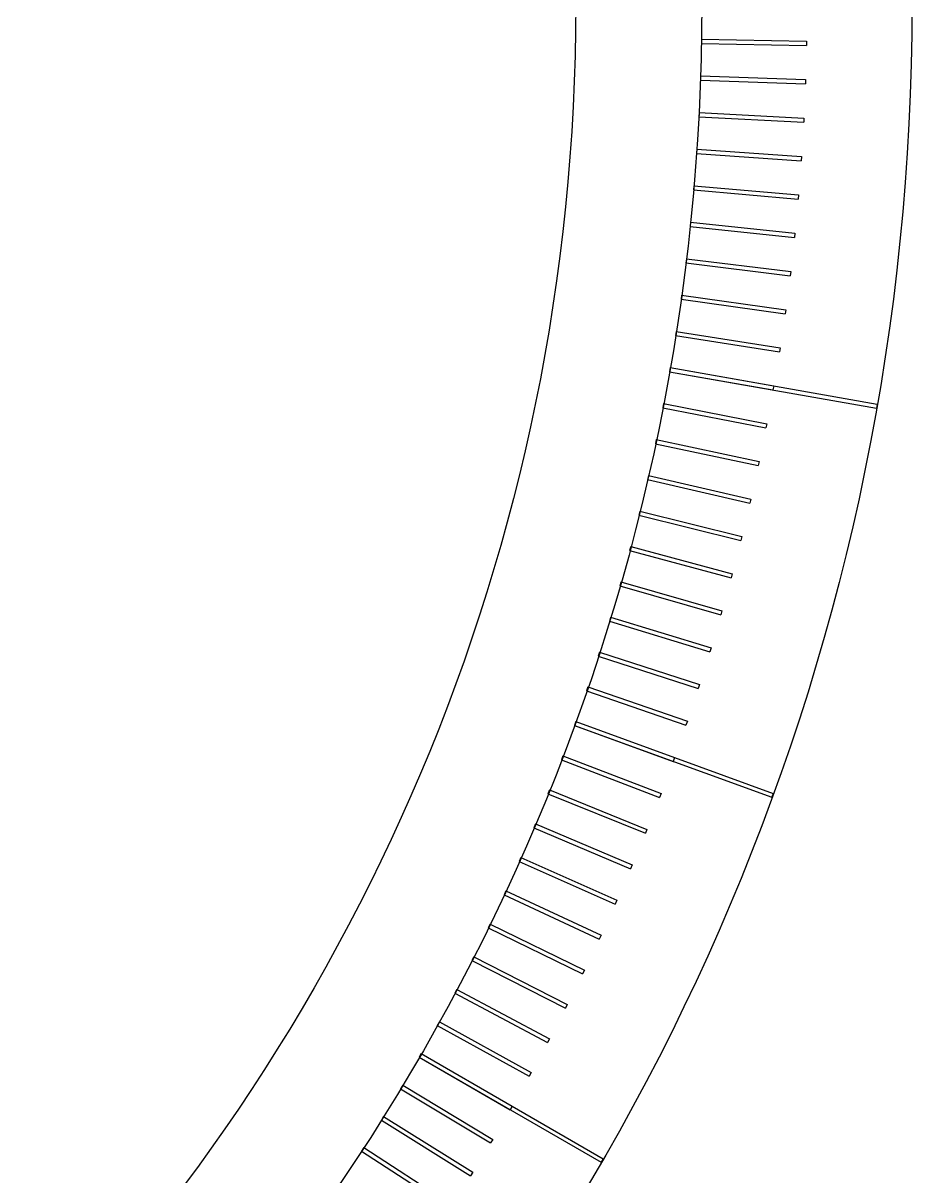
# Model space of a CAD drawing. Header units: millimetres. Extents: x -110 to 110, y -110 to 110.
# Drawn here: x 67.7 to 110, y -55.8 to -0.9 of the extents above; entities that cross this region are included whole.
import ezdxf

# ---------------------------------------------------------------- set-up
doc = ezdxf.new("R2010")
doc.units = ezdxf.units.MM
for name, color, linetype in [('Array', 7, 'CONTINUOUS'), ('Array001', 7, 'CONTINUOUS'), ('Cylinder001', 7, 'CONTINUOUS'), ('Tube003', 7, 'CONTINUOUS')]:
    doc.layers.add(name, color=color, linetype=linetype)

msp = doc.modelspace()

# ---------------------------------------------------------------- linework, layer by layer
at = {"layer": 'Array'}
for p, q in [((98.4981, -17.2663, 1.5), (98.4634, -17.4633, 1.5)), ((98.4981, -17.2663, 1.7), (98.4634, -17.4633, 1.7)), ((98.4981, -17.2663, 1.5), (98.4634, -17.4633, 1.5)), ((98.4981, -17.2663, 1.7), (98.4634, -17.4633, 1.7)), ((98.4634, -17.4633, 1.5), (98.4634, -17.4633, 1.7)), ((98.4634, -17.4633, 1.7), (108.311, -19.1998, 1.7)), ((98.4634, -17.4633, 1.5), (108.311, -19.1998, 1.5)), ((98.4634, -17.4633, 1.5), (98.4634, -17.4633, 1.7)), ((98.4634, -17.4633, 1.5), (108.311, -19.1998, 1.5)), ((98.4634, -17.4633, 1.7), (108.311, -19.1998, 1.7)), ((98.4981, -17.2663, 1.5), (98.4981, -17.2663, 1.7)), ((98.4981, -17.2663, 1.7), (108.346, -19.0028, 1.7)), ((98.4981, -17.2663, 1.5), (108.346, -19.0028, 1.5)), ((98.4981, -17.2663, 1.5), (98.4981, -17.2663, 1.7)), ((98.4981, -17.2663, 1.5), (108.346, -19.0028, 1.5)), ((98.4981, -17.2663, 1.7), (108.346, -19.0028, 1.7)), ((108.346, -19.0028, 1.5), (108.311, -19.1998, 1.5)), ((108.346, -19.0028, 1.7), (108.311, -19.1998, 1.7)), ((108.346, -19.0028, 1.5), (108.311, -19.1998, 1.5)), ((108.346, -19.0028, 1.7), (108.311, -19.1998, 1.7)), ((108.311, -19.1998, 1.5), (108.311, -19.1998, 1.7)), ((108.311, -19.1998, 1.5), (108.311, -19.1998, 1.7)), ((108.346, -19.0028, 1.5), (108.346, -19.0028, 1.7)), ((108.346, -19.0028, 1.5), (108.346, -19.0028, 1.7)), ((94.0035, -34.108, 1.5), (93.9351, -34.296, 1.5)), ((94.0035, -34.108, 1.7), (93.9351, -34.296, 1.7)), ((94.0035, -34.108, 1.5), (93.9351, -34.296, 1.5)), ((94.0035, -34.108, 1.7), (93.9351, -34.296, 1.7)), ((93.9351, -34.296, 1.5), (93.9351, -34.296, 1.7)), ((93.9351, -34.296, 1.7), (103.332, -37.7162, 1.7)), ((93.9351, -34.296, 1.5), (103.332, -37.7162, 1.5)), ((93.9351, -34.296, 1.5), (93.9351, -34.296, 1.7)), ((93.9351, -34.296, 1.5), (103.332, -37.7162, 1.5)), ((93.9351, -34.296, 1.7), (103.332, -37.7162, 1.7)), ((94.0035, -34.108, 1.5), (94.0035, -34.108, 1.7)), ((94.0035, -34.108, 1.7), (103.4, -37.5282, 1.7)), ((94.0035, -34.108, 1.5), (103.4, -37.5282, 1.5)), ((94.0035, -34.108, 1.5), (94.0035, -34.108, 1.7)), ((94.0035, -34.108, 1.5), (103.4, -37.5282, 1.5)), ((94.0035, -34.108, 1.7), (103.4, -37.5282, 1.7)), ((103.4, -37.5282, 1.5), (103.332, -37.7162, 1.5)), ((103.4, -37.5282, 1.7), (103.332, -37.7162, 1.7)), ((103.4, -37.5282, 1.5), (103.332, -37.7162, 1.5)), ((103.4, -37.5282, 1.7), (103.332, -37.7162, 1.7)), ((103.332, -37.7162, 1.5), (103.332, -37.7162, 1.7)), ((103.332, -37.7162, 1.5), (103.332, -37.7162, 1.7)), ((103.4, -37.5282, 1.5), (103.4, -37.5282, 1.7)), ((103.4, -37.5282, 1.5), (103.4, -37.5282, 1.7)), ((86.6525, -49.9134, 1.5), (86.5525, -50.0866, 1.5)), ((86.6525, -49.9134, 1.7), (86.5525, -50.0866, 1.7)), ((86.6525, -49.9134, 1.5), (86.5525, -50.0866, 1.5)), ((86.6525, -49.9134, 1.7), (86.5525, -50.0866, 1.7)), ((86.6525, -49.9134, 1.5), (86.6525, -49.9134, 1.7)), ((86.6525, -49.9134, 1.7), (95.3128, -54.9134, 1.7)), ((86.6525, -49.9134, 1.5), (95.3128, -54.9134, 1.5)), ((86.6525, -49.9134, 1.5), (86.6525, -49.9134, 1.7)), ((86.6525, -49.9134, 1.5), (95.3128, -54.9134, 1.5)), ((86.6525, -49.9134, 1.7), (95.3128, -54.9134, 1.7)), ((86.5525, -50.0866, 1.5), (86.5525, -50.0866, 1.7)), ((86.5525, -50.0866, 1.7), (95.2128, -55.0866, 1.7)), ((86.5525, -50.0866, 1.5), (95.2128, -55.0866, 1.5)), ((86.5525, -50.0866, 1.5), (86.5525, -50.0866, 1.7)), ((86.5525, -50.0866, 1.5), (95.2128, -55.0866, 1.5)), ((86.5525, -50.0866, 1.7), (95.2128, -55.0866, 1.7)), ((95.3128, -54.9134, 1.5), (95.2128, -55.0866, 1.5)), ((95.3128, -54.9134, 1.7), (95.2128, -55.0866, 1.7)), ((95.3128, -54.9134, 1.5), (95.2128, -55.0866, 1.5)), ((95.3128, -54.9134, 1.7), (95.2128, -55.0866, 1.7)), ((95.2128, -55.0866, 1.5), (95.2128, -55.0866, 1.7)), ((95.2128, -55.0866, 1.5), (95.2128, -55.0866, 1.7)), ((95.3128, -54.9134, 1.5), (95.3128, -54.9134, 1.7)), ((95.3128, -54.9134, 1.5), (95.3128, -54.9134, 1.7))]:
    msp.add_line(p, q, dxfattribs=at)
at = {"layer": 'Array001'}
for p, q in [((99.9865, -1.64526, 1.5), (99.983, -1.84523, 1.5)), ((99.9865, -1.64526, 1.7), (99.983, -1.84523, 1.7)), ((99.9865, -1.64526, 1.5), (99.983, -1.84523, 1.5)), ((99.9865, -1.64526, 1.7), (99.983, -1.84523, 1.7)), ((99.9865, -1.64526, 1.5), (99.9865, -1.64526, 1.7)), ((99.9865, -1.64526, 1.7), (104.986, -1.73252, 1.7)), ((99.9865, -1.64526, 1.5), (104.986, -1.73252, 1.5)), ((99.9865, -1.64526, 1.5), (99.9865, -1.64526, 1.7)), ((99.9865, -1.64526, 1.5), (104.986, -1.73252, 1.5)), ((99.9865, -1.64526, 1.7), (104.986, -1.73252, 1.7)), ((99.983, -1.84523, 1.5), (99.983, -1.84523, 1.7)), ((99.983, -1.84523, 1.7), (104.982, -1.93249, 1.7)), ((99.983, -1.84523, 1.5), (104.982, -1.93249, 1.5)), ((99.983, -1.84523, 1.5), (99.983, -1.84523, 1.7)), ((99.983, -1.84523, 1.5), (104.982, -1.93249, 1.5)), ((99.983, -1.84523, 1.7), (104.982, -1.93249, 1.7)), ((104.986, -1.73252, 1.5), (104.982, -1.93249, 1.5)), ((104.986, -1.73252, 1.7), (104.982, -1.93249, 1.7)), ((104.986, -1.73252, 1.5), (104.982, -1.93249, 1.5)), ((104.986, -1.73252, 1.7), (104.982, -1.93249, 1.7)), ((104.982, -1.93249, 1.5), (104.982, -1.93249, 1.7)), ((104.982, -1.93249, 1.5), (104.982, -1.93249, 1.7)), ((104.986, -1.73252, 1.5), (104.986, -1.73252, 1.7)), ((104.986, -1.73252, 1.5), (104.986, -1.73252, 1.7)), ((99.9426, -3.39001, 1.5), (99.9356, -3.58989, 1.5)), ((99.9426, -3.39001, 1.7), (99.9356, -3.58989, 1.7)), ((99.9426, -3.39001, 1.5), (99.9356, -3.58989, 1.5)), ((99.9426, -3.39001, 1.7), (99.9356, -3.58989, 1.7)), ((99.9356, -3.58989, 1.5), (99.9356, -3.58989, 1.7)), ((99.9356, -3.58989, 1.7), (104.933, -3.76439, 1.7)), ((99.9356, -3.58989, 1.5), (104.933, -3.76439, 1.5)), ((99.9356, -3.58989, 1.5), (99.9356, -3.58989, 1.7)), ((99.9356, -3.58989, 1.5), (104.933, -3.76439, 1.5)), ((99.9356, -3.58989, 1.7), (104.933, -3.76439, 1.7)), ((99.9426, -3.39001, 1.5), (99.9426, -3.39001, 1.7)), ((99.9426, -3.39001, 1.7), (104.94, -3.56451, 1.7)), ((99.9426, -3.39001, 1.5), (104.94, -3.56451, 1.5)), ((99.9426, -3.39001, 1.5), (99.9426, -3.39001, 1.7)), ((99.9426, -3.39001, 1.5), (104.94, -3.56451, 1.5)), ((99.9426, -3.39001, 1.7), (104.94, -3.56451, 1.7)), ((104.94, -3.56451, 1.5), (104.933, -3.76439, 1.5)), ((104.94, -3.56451, 1.7), (104.933, -3.76439, 1.7)), ((104.94, -3.56451, 1.5), (104.933, -3.76439, 1.5)), ((104.94, -3.56451, 1.7), (104.933, -3.76439, 1.7)), ((104.933, -3.76439, 1.5), (104.933, -3.76439, 1.7)), ((104.933, -3.76439, 1.5), (104.933, -3.76439, 1.7)), ((104.94, -3.56451, 1.5), (104.94, -3.56451, 1.7)), ((104.94, -3.56451, 1.5), (104.94, -3.56451, 1.7)), ((99.8682, -5.13373, 1.5), (99.8577, -5.33346, 1.5)), ((99.8682, -5.13373, 1.7), (99.8577, -5.33346, 1.7)), ((99.8682, -5.13373, 1.5), (99.8577, -5.33346, 1.5)), ((99.8682, -5.13373, 1.7), (99.8577, -5.33346, 1.7)), ((99.8577, -5.33346, 1.5), (99.8577, -5.33346, 1.7)), ((99.8577, -5.33346, 1.7), (104.851, -5.59514, 1.7)), ((99.8577, -5.33346, 1.5), (104.851, -5.59514, 1.5)), ((99.8577, -5.33346, 1.5), (99.8577, -5.33346, 1.7)), ((99.8577, -5.33346, 1.5), (104.851, -5.59514, 1.5)), ((99.8577, -5.33346, 1.7), (104.851, -5.59514, 1.7)), ((99.8682, -5.13373, 1.5), (99.8682, -5.13373, 1.7)), ((99.8682, -5.13373, 1.7), (104.861, -5.39541, 1.7)), ((99.8682, -5.13373, 1.5), (104.861, -5.39541, 1.5)), ((99.8682, -5.13373, 1.5), (99.8682, -5.13373, 1.7)), ((99.8682, -5.13373, 1.5), (104.861, -5.39541, 1.5)), ((99.8682, -5.13373, 1.7), (104.861, -5.39541, 1.7)), ((104.861, -5.39541, 1.5), (104.851, -5.59514, 1.5)), ((104.861, -5.39541, 1.7), (104.851, -5.59514, 1.7)), ((104.861, -5.39541, 1.5), (104.851, -5.59514, 1.5)), ((104.861, -5.39541, 1.7), (104.851, -5.59514, 1.7)), ((104.861, -5.39541, 1.5), (104.861, -5.39541, 1.7)), ((104.861, -5.39541, 1.5), (104.861, -5.39541, 1.7)), ((104.851, -5.59514, 1.5), (104.851, -5.59514, 1.7)), ((104.851, -5.59514, 1.5), (104.851, -5.59514, 1.7)), ((99.7634, -6.87589, 1.5), (99.7494, -7.0754, 1.5)), ((99.7634, -6.87589, 1.7), (99.7494, -7.0754, 1.7)), ((99.7634, -6.87589, 1.5), (99.7494, -7.0754, 1.5)), ((99.7634, -6.87589, 1.7), (99.7494, -7.0754, 1.7)), ((99.7494, -7.0754, 1.5), (99.7494, -7.0754, 1.7)), ((99.7494, -7.0754, 1.7), (104.737, -7.42419, 1.7)), ((99.7494, -7.0754, 1.5), (104.737, -7.42419, 1.5)), ((99.7494, -7.0754, 1.5), (99.7494, -7.0754, 1.7)), ((99.7494, -7.0754, 1.5), (104.737, -7.42419, 1.5)), ((99.7494, -7.0754, 1.7), (104.737, -7.42419, 1.7)), ((99.7634, -6.87589, 1.5), (99.7634, -6.87589, 1.7)), ((99.7634, -6.87589, 1.7), (104.751, -7.22467, 1.7)), ((99.7634, -6.87589, 1.5), (104.751, -7.22467, 1.5)), ((99.7634, -6.87589, 1.5), (99.7634, -6.87589, 1.7)), ((99.7634, -6.87589, 1.5), (104.751, -7.22467, 1.5)), ((99.7634, -6.87589, 1.7), (104.751, -7.22467, 1.7)), ((104.751, -7.22467, 1.5), (104.737, -7.42419, 1.5)), ((104.751, -7.22467, 1.7), (104.737, -7.42419, 1.7)), ((104.751, -7.22467, 1.5), (104.737, -7.42419, 1.5)), ((104.751, -7.22467, 1.7), (104.737, -7.42419, 1.7)), ((104.737, -7.42419, 1.5), (104.737, -7.42419, 1.7)), ((104.737, -7.42419, 1.5), (104.737, -7.42419, 1.7)), ((104.751, -7.22467, 1.5), (104.751, -7.22467, 1.7)), ((104.751, -7.22467, 1.5), (104.751, -7.22467, 1.7)), ((99.6282, -8.61595, 1.5), (99.6108, -8.81519, 1.5)), ((99.6282, -8.61595, 1.7), (99.6108, -8.81519, 1.7)), ((99.6282, -8.61595, 1.5), (99.6108, -8.81519, 1.5)), ((99.6282, -8.61595, 1.7), (99.6108, -8.81519, 1.7)), ((99.6282, -8.61595, 1.5), (99.6282, -8.61595, 1.7)), ((99.6282, -8.61595, 1.7), (104.609, -9.05173, 1.7)), ((99.6282, -8.61595, 1.5), (104.609, -9.05173, 1.5)), ((99.6282, -8.61595, 1.5), (99.6282, -8.61595, 1.7)), ((99.6282, -8.61595, 1.5), (104.609, -9.05173, 1.5)), ((99.6282, -8.61595, 1.7), (104.609, -9.05173, 1.7)), ((99.6108, -8.81519, 1.5), (99.6108, -8.81519, 1.7)), ((99.6108, -8.81519, 1.7), (104.592, -9.25097, 1.7)), ((99.6108, -8.81519, 1.5), (104.592, -9.25097, 1.5)), ((99.6108, -8.81519, 1.5), (99.6108, -8.81519, 1.7)), ((99.6108, -8.81519, 1.5), (104.592, -9.25097, 1.5)), ((99.6108, -8.81519, 1.7), (104.592, -9.25097, 1.7)), ((104.609, -9.05173, 1.5), (104.592, -9.25097, 1.5)), ((104.609, -9.05173, 1.7), (104.592, -9.25097, 1.7)), ((104.609, -9.05173, 1.5), (104.592, -9.25097, 1.5)), ((104.609, -9.05173, 1.7), (104.592, -9.25097, 1.7)), ((104.592, -9.25097, 1.5), (104.592, -9.25097, 1.7)), ((104.592, -9.25097, 1.5), (104.592, -9.25097, 1.7)), ((104.609, -9.05173, 1.5), (104.609, -9.05173, 1.7)), ((104.609, -9.05173, 1.5), (104.609, -9.05173, 1.7)), ((99.4626, -10.3534, 1.5), (99.4417, -10.5523, 1.5)), ((99.4626, -10.3534, 1.7), (99.4417, -10.5523, 1.7)), ((99.4626, -10.3534, 1.5), (99.4417, -10.5523, 1.5)), ((99.4626, -10.3534, 1.7), (99.4417, -10.5523, 1.7)), ((99.4626, -10.3534, 1.5), (99.4626, -10.3534, 1.7)), ((99.4626, -10.3534, 1.7), (104.435, -10.876, 1.7)), ((99.4626, -10.3534, 1.5), (104.435, -10.876, 1.5)), ((99.4626, -10.3534, 1.5), (99.4626, -10.3534, 1.7)), ((99.4626, -10.3534, 1.5), (104.435, -10.876, 1.5)), ((99.4626, -10.3534, 1.7), (104.435, -10.876, 1.7)), ((99.4417, -10.5523, 1.5), (99.4417, -10.5523, 1.7)), ((99.4417, -10.5523, 1.7), (104.414, -11.0749, 1.7)), ((99.4417, -10.5523, 1.5), (104.414, -11.0749, 1.5)), ((99.4417, -10.5523, 1.5), (99.4417, -10.5523, 1.7)), ((99.4417, -10.5523, 1.5), (104.414, -11.0749, 1.5)), ((99.4417, -10.5523, 1.7), (104.414, -11.0749, 1.7)), ((104.435, -10.876, 1.5), (104.414, -11.0749, 1.5)), ((104.435, -10.876, 1.7), (104.414, -11.0749, 1.7)), ((104.435, -10.876, 1.5), (104.414, -11.0749, 1.5)), ((104.435, -10.876, 1.7), (104.414, -11.0749, 1.7)), ((104.435, -10.876, 1.5), (104.435, -10.876, 1.7)), ((104.435, -10.876, 1.5), (104.435, -10.876, 1.7)), ((104.414, -11.0749, 1.5), (104.414, -11.0749, 1.7)), ((104.414, -11.0749, 1.5), (104.414, -11.0749, 1.7)), ((99.2668, -12.0877, 1.5), (99.2424, -12.2862, 1.5)), ((99.2668, -12.0877, 1.7), (99.2424, -12.2862, 1.7)), ((99.2668, -12.0877, 1.5), (99.2424, -12.2862, 1.5)), ((99.2668, -12.0877, 1.7), (99.2424, -12.2862, 1.7)), ((99.2424, -12.2862, 1.5), (99.2424, -12.2862, 1.7)), ((99.2424, -12.2862, 1.7), (104.205, -12.8955, 1.7)), ((99.2424, -12.2862, 1.5), (104.205, -12.8955, 1.5)), ((99.2424, -12.2862, 1.5), (99.2424, -12.2862, 1.7)), ((99.2424, -12.2862, 1.5), (104.205, -12.8955, 1.5)), ((99.2424, -12.2862, 1.7), (104.205, -12.8955, 1.7)), ((99.2668, -12.0877, 1.5), (99.2668, -12.0877, 1.7)), ((99.2668, -12.0877, 1.7), (104.23, -12.697, 1.7)), ((99.2668, -12.0877, 1.5), (104.23, -12.697, 1.5)), ((99.2668, -12.0877, 1.5), (99.2668, -12.0877, 1.7)), ((99.2668, -12.0877, 1.5), (104.23, -12.697, 1.5)), ((99.2668, -12.0877, 1.7), (104.23, -12.697, 1.7)), ((104.23, -12.697, 1.5), (104.205, -12.8955, 1.5)), ((104.23, -12.697, 1.7), (104.205, -12.8955, 1.7)), ((104.23, -12.697, 1.5), (104.205, -12.8955, 1.5)), ((104.23, -12.697, 1.7), (104.205, -12.8955, 1.7)), ((104.205, -12.8955, 1.5), (104.205, -12.8955, 1.7)), ((104.205, -12.8955, 1.5), (104.205, -12.8955, 1.7)), ((104.23, -12.697, 1.5), (104.23, -12.697, 1.7)), ((104.23, -12.697, 1.5), (104.23, -12.697, 1.7)), ((99.0407, -13.8183, 1.5), (99.0129, -14.0163, 1.5)), ((99.0407, -13.8183, 1.7), (99.0129, -14.0163, 1.7)), ((99.0407, -13.8183, 1.5), (99.0129, -14.0163, 1.5)), ((99.0407, -13.8183, 1.7), (99.0129, -14.0163, 1.7)), ((99.0129, -14.0163, 1.5), (99.0129, -14.0163, 1.7)), ((99.0129, -14.0163, 1.7), (103.964, -14.7122, 1.7)), ((99.0129, -14.0163, 1.5), (103.964, -14.7122, 1.5)), ((99.0129, -14.0163, 1.5), (99.0129, -14.0163, 1.7)), ((99.0129, -14.0163, 1.5), (103.964, -14.7122, 1.5)), ((99.0129, -14.0163, 1.7), (103.964, -14.7122, 1.7)), ((99.0407, -13.8183, 1.5), (99.0407, -13.8183, 1.7)), ((99.0407, -13.8183, 1.7), (103.992, -14.5141, 1.7)), ((99.0407, -13.8183, 1.5), (103.992, -14.5141, 1.5)), ((99.0407, -13.8183, 1.5), (99.0407, -13.8183, 1.7)), ((99.0407, -13.8183, 1.5), (103.992, -14.5141, 1.5)), ((99.0407, -13.8183, 1.7), (103.992, -14.5141, 1.7)), ((103.992, -14.5141, 1.5), (103.964, -14.7122, 1.5)), ((103.992, -14.5141, 1.7), (103.964, -14.7122, 1.7)), ((103.992, -14.5141, 1.5), (103.964, -14.7122, 1.5)), ((103.992, -14.5141, 1.7), (103.964, -14.7122, 1.7)), ((103.964, -14.7122, 1.5), (103.964, -14.7122, 1.7)), ((103.964, -14.7122, 1.5), (103.964, -14.7122, 1.7)), ((103.992, -14.5141, 1.5), (103.992, -14.5141, 1.7)), ((103.992, -14.5141, 1.5), (103.992, -14.5141, 1.7)), ((98.7845, -15.5447, 1.5), (98.7532, -15.7422, 1.5)), ((98.7845, -15.5447, 1.7), (98.7532, -15.7422, 1.7)), ((98.7845, -15.5447, 1.5), (98.7532, -15.7422, 1.5)), ((98.7845, -15.5447, 1.7), (98.7532, -15.7422, 1.7)), ((98.7532, -15.7422, 1.5), (98.7532, -15.7422, 1.7)), ((98.7532, -15.7422, 1.7), (103.692, -16.5244, 1.7)), ((98.7532, -15.7422, 1.5), (103.692, -16.5244, 1.5)), ((98.7532, -15.7422, 1.5), (98.7532, -15.7422, 1.7)), ((98.7532, -15.7422, 1.5), (103.692, -16.5244, 1.5)), ((98.7532, -15.7422, 1.7), (103.692, -16.5244, 1.7)), ((98.7845, -15.5447, 1.5), (98.7845, -15.5447, 1.7)), ((98.7845, -15.5447, 1.7), (103.723, -16.3268, 1.7)), ((98.7845, -15.5447, 1.5), (103.723, -16.3268, 1.5)), ((98.7845, -15.5447, 1.5), (98.7845, -15.5447, 1.7)), ((98.7845, -15.5447, 1.5), (103.723, -16.3268, 1.5)), ((98.7845, -15.5447, 1.7), (103.723, -16.3268, 1.7)), ((103.723, -16.3268, 1.5), (103.692, -16.5244, 1.5)), ((103.723, -16.3268, 1.7), (103.692, -16.5244, 1.7)), ((103.723, -16.3268, 1.5), (103.692, -16.5244, 1.5)), ((103.723, -16.3268, 1.7), (103.692, -16.5244, 1.7)), ((103.723, -16.3268, 1.5), (103.723, -16.3268, 1.7)), ((103.723, -16.3268, 1.5), (103.723, -16.3268, 1.7)), ((103.692, -16.5244, 1.5), (103.692, -16.5244, 1.7)), ((103.692, -16.5244, 1.5), (103.692, -16.5244, 1.7)), ((98.4981, -17.2663, 1.5), (98.4634, -17.4633, 1.5)), ((98.4981, -17.2663, 1.7), (98.4634, -17.4633, 1.7)), ((98.4981, -17.2663, 1.5), (98.4634, -17.4633, 1.5)), ((98.4981, -17.2663, 1.7), (98.4634, -17.4633, 1.7)), ((98.4634, -17.4633, 1.5), (98.4634, -17.4633, 1.7)), ((98.4634, -17.4633, 1.7), (103.387, -18.3315, 1.7)), ((98.4634, -17.4633, 1.5), (103.387, -18.3315, 1.5)), ((98.4634, -17.4633, 1.5), (98.4634, -17.4633, 1.7)), ((98.4634, -17.4633, 1.5), (103.387, -18.3315, 1.5)), ((98.4634, -17.4633, 1.7), (103.387, -18.3315, 1.7)), ((98.4981, -17.2663, 1.5), (98.4981, -17.2663, 1.7)), ((98.4981, -17.2663, 1.7), (103.422, -18.1346, 1.7)), ((98.4981, -17.2663, 1.5), (103.422, -18.1346, 1.5)), ((98.4981, -17.2663, 1.5), (98.4981, -17.2663, 1.7)), ((98.4981, -17.2663, 1.5), (103.422, -18.1346, 1.5)), ((98.4981, -17.2663, 1.7), (103.422, -18.1346, 1.7)), ((103.422, -18.1346, 1.5), (103.387, -18.3315, 1.5)), ((103.422, -18.1346, 1.7), (103.387, -18.3315, 1.7)), ((103.422, -18.1346, 1.5), (103.387, -18.3315, 1.5)), ((103.422, -18.1346, 1.7), (103.387, -18.3315, 1.7)), ((103.387, -18.3315, 1.5), (103.387, -18.3315, 1.7)), ((103.387, -18.3315, 1.5), (103.387, -18.3315, 1.7)), ((103.422, -18.1346, 1.5), (103.422, -18.1346, 1.7)), ((103.422, -18.1346, 1.5), (103.422, -18.1346, 1.7)), ((98.1818, -18.9827, 1.5), (98.1436, -19.1791, 1.5)), ((98.1818, -18.9827, 1.7), (98.1436, -19.1791, 1.7)), ((98.1818, -18.9827, 1.5), (98.1436, -19.1791, 1.5)), ((98.1818, -18.9827, 1.7), (98.1436, -19.1791, 1.7)), ((98.1436, -19.1791, 1.5), (98.1436, -19.1791, 1.7)), ((98.1436, -19.1791, 1.7), (103.052, -20.1331, 1.7)), ((98.1436, -19.1791, 1.5), (103.052, -20.1331, 1.5)), ((98.1436, -19.1791, 1.5), (98.1436, -19.1791, 1.7)), ((98.1436, -19.1791, 1.5), (103.052, -20.1331, 1.5)), ((98.1436, -19.1791, 1.7), (103.052, -20.1331, 1.7)), ((98.1818, -18.9827, 1.5), (98.1818, -18.9827, 1.7)), ((98.1818, -18.9827, 1.7), (103.09, -19.9368, 1.7)), ((98.1818, -18.9827, 1.5), (103.09, -19.9368, 1.5)), ((98.1818, -18.9827, 1.5), (98.1818, -18.9827, 1.7)), ((98.1818, -18.9827, 1.5), (103.09, -19.9368, 1.5)), ((98.1818, -18.9827, 1.7), (103.09, -19.9368, 1.7)), ((103.09, -19.9368, 1.5), (103.052, -20.1331, 1.5)), ((103.09, -19.9368, 1.7), (103.052, -20.1331, 1.7)), ((103.09, -19.9368, 1.5), (103.052, -20.1331, 1.5)), ((103.09, -19.9368, 1.7), (103.052, -20.1331, 1.7)), ((103.052, -20.1331, 1.5), (103.052, -20.1331, 1.7)), ((103.052, -20.1331, 1.5), (103.052, -20.1331, 1.7)), ((103.09, -19.9368, 1.5), (103.09, -19.9368, 1.7)), ((103.09, -19.9368, 1.5), (103.09, -19.9368, 1.7)), ((97.8356, -20.6934, 1.5), (97.794, -20.889, 1.5)), ((97.8356, -20.6934, 1.7), (97.794, -20.889, 1.7)), ((97.8356, -20.6934, 1.5), (97.794, -20.889, 1.5)), ((97.8356, -20.6934, 1.7), (97.794, -20.889, 1.7)), ((97.8356, -20.6934, 1.5), (97.8356, -20.6934, 1.7)), ((97.8356, -20.6934, 1.7), (102.726, -21.7329, 1.7)), ((97.8356, -20.6934, 1.5), (102.726, -21.7329, 1.5)), ((97.8356, -20.6934, 1.5), (97.8356, -20.6934, 1.7)), ((97.8356, -20.6934, 1.5), (102.726, -21.7329, 1.5)), ((97.8356, -20.6934, 1.7), (102.726, -21.7329, 1.7)), ((97.794, -20.889, 1.5), (97.794, -20.889, 1.7)), ((97.794, -20.889, 1.7), (102.685, -21.9285, 1.7)), ((97.794, -20.889, 1.5), (102.685, -21.9285, 1.5)), ((97.794, -20.889, 1.5), (97.794, -20.889, 1.7)), ((97.794, -20.889, 1.5), (102.685, -21.9285, 1.5)), ((97.794, -20.889, 1.7), (102.685, -21.9285, 1.7)), ((102.726, -21.7329, 1.5), (102.685, -21.9285, 1.5)), ((102.726, -21.7329, 1.7), (102.685, -21.9285, 1.7)), ((102.726, -21.7329, 1.5), (102.685, -21.9285, 1.5)), ((102.726, -21.7329, 1.7), (102.685, -21.9285, 1.7)), ((102.685, -21.9285, 1.5), (102.685, -21.9285, 1.7)), ((102.685, -21.9285, 1.5), (102.685, -21.9285, 1.7)), ((102.726, -21.7329, 1.5), (102.726, -21.7329, 1.7)), ((102.726, -21.7329, 1.5), (102.726, -21.7329, 1.7)), ((97.4595, -22.3977, 1.5), (97.4145, -22.5925, 1.5)), ((97.4595, -22.3977, 1.7), (97.4145, -22.5925, 1.7)), ((97.4595, -22.3977, 1.5), (97.4145, -22.5925, 1.5)), ((97.4595, -22.3977, 1.7), (97.4145, -22.5925, 1.7)), ((97.4595, -22.3977, 1.5), (97.4595, -22.3977, 1.7)), ((97.4595, -22.3977, 1.7), (102.331, -23.5224, 1.7)), ((97.4595, -22.3977, 1.5), (102.331, -23.5224, 1.5)), ((97.4595, -22.3977, 1.5), (97.4595, -22.3977, 1.7)), ((97.4595, -22.3977, 1.5), (102.331, -23.5224, 1.5)), ((97.4595, -22.3977, 1.7), (102.331, -23.5224, 1.7)), ((97.4145, -22.5925, 1.5), (97.4145, -22.5925, 1.7)), ((97.4145, -22.5925, 1.7), (102.286, -23.7173, 1.7)), ((97.4145, -22.5925, 1.5), (102.286, -23.7173, 1.5)), ((97.4145, -22.5925, 1.5), (97.4145, -22.5925, 1.7)), ((97.4145, -22.5925, 1.5), (102.286, -23.7173, 1.5)), ((97.4145, -22.5925, 1.7), (102.286, -23.7173, 1.7)), ((102.331, -23.5224, 1.5), (102.286, -23.7173, 1.5)), ((102.331, -23.5224, 1.7), (102.286, -23.7173, 1.7)), ((102.331, -23.5224, 1.5), (102.286, -23.7173, 1.5)), ((102.331, -23.5224, 1.7), (102.286, -23.7173, 1.7)), ((102.331, -23.5224, 1.5), (102.331, -23.5224, 1.7)), ((102.331, -23.5224, 1.5), (102.331, -23.5224, 1.7)), ((97.0538, -24.0952, 1.5), (97.0054, -24.2892, 1.5)), ((97.0538, -24.0952, 1.7), (97.0054, -24.2892, 1.7)), ((97.0538, -24.0952, 1.5), (97.0054, -24.2892, 1.5)), ((97.0538, -24.0952, 1.7), (97.0054, -24.2892, 1.7)), ((97.0538, -24.0952, 1.5), (97.0538, -24.0952, 1.7)), ((97.0538, -24.0952, 1.7), (101.905, -25.3048, 1.7)), ((97.0538, -24.0952, 1.5), (101.905, -25.3048, 1.5)), ((97.0538, -24.0952, 1.5), (97.0538, -24.0952, 1.7)), ((97.0538, -24.0952, 1.5), (101.905, -25.3048, 1.5)), ((97.0538, -24.0952, 1.7), (101.905, -25.3048, 1.7)), ((102.286, -23.7173, 1.5), (102.286, -23.7173, 1.7)), ((102.286, -23.7173, 1.5), (102.286, -23.7173, 1.7)), ((97.0054, -24.2892, 1.5), (97.0054, -24.2892, 1.7)), ((97.0054, -24.2892, 1.7), (101.857, -25.4988, 1.7)), ((97.0054, -24.2892, 1.5), (101.857, -25.4988, 1.5)), ((97.0054, -24.2892, 1.5), (97.0054, -24.2892, 1.7)), ((97.0054, -24.2892, 1.5), (101.857, -25.4988, 1.5)), ((97.0054, -24.2892, 1.7), (101.857, -25.4988, 1.7)), ((96.6185, -25.7853, 1.5), (96.5667, -25.9785, 1.5)), ((96.6185, -25.7853, 1.7), (96.5667, -25.9785, 1.7)), ((96.6185, -25.7853, 1.5), (96.5667, -25.9785, 1.5)), ((96.6185, -25.7853, 1.7), (96.5667, -25.9785, 1.7)), ((96.6185, -25.7853, 1.5), (96.6185, -25.7853, 1.7)), ((96.6185, -25.7853, 1.7), (101.448, -27.0794, 1.7)), ((96.6185, -25.7853, 1.5), (101.448, -27.0794, 1.5)), ((96.6185, -25.7853, 1.5), (96.6185, -25.7853, 1.7)), ((96.6185, -25.7853, 1.5), (101.448, -27.0794, 1.5)), ((96.6185, -25.7853, 1.7), (101.448, -27.0794, 1.7)), ((101.905, -25.3048, 1.5), (101.857, -25.4988, 1.5)), ((101.905, -25.3048, 1.7), (101.857, -25.4988, 1.7)), ((101.905, -25.3048, 1.5), (101.857, -25.4988, 1.5)), ((101.905, -25.3048, 1.7), (101.857, -25.4988, 1.7)), ((101.857, -25.4988, 1.5), (101.857, -25.4988, 1.7)), ((101.857, -25.4988, 1.5), (101.857, -25.4988, 1.7)), ((101.905, -25.3048, 1.5), (101.905, -25.3048, 1.7)), ((101.905, -25.3048, 1.5), (101.905, -25.3048, 1.7)), ((96.5667, -25.9785, 1.5), (96.5667, -25.9785, 1.7)), ((96.5667, -25.9785, 1.7), (101.396, -27.2726, 1.7)), ((96.5667, -25.9785, 1.5), (101.396, -27.2726, 1.5)), ((96.5667, -25.9785, 1.5), (96.5667, -25.9785, 1.7)), ((96.5667, -25.9785, 1.5), (101.396, -27.2726, 1.5)), ((96.5667, -25.9785, 1.7), (101.396, -27.2726, 1.7)), ((101.448, -27.0794, 1.5), (101.396, -27.2726, 1.5)), ((101.448, -27.0794, 1.7), (101.396, -27.2726, 1.7)), ((101.448, -27.0794, 1.5), (101.396, -27.2726, 1.5)), ((101.448, -27.0794, 1.7), (101.396, -27.2726, 1.7)), ((101.396, -27.2726, 1.5), (101.396, -27.2726, 1.7)), ((101.396, -27.2726, 1.5), (101.396, -27.2726, 1.7)), ((101.448, -27.0794, 1.5), (101.448, -27.0794, 1.7)), ((101.448, -27.0794, 1.5), (101.448, -27.0794, 1.7)), ((96.1537, -27.4676, 1.5), (96.0986, -27.6599, 1.5)), ((96.1537, -27.4676, 1.7), (96.0986, -27.6599, 1.7)), ((96.1537, -27.4676, 1.5), (96.0986, -27.6599, 1.5)), ((96.1537, -27.4676, 1.7), (96.0986, -27.6599, 1.7)), ((96.0986, -27.6599, 1.5), (96.0986, -27.6599, 1.7)), ((96.0986, -27.6599, 1.7), (100.905, -29.038, 1.7)), ((96.0986, -27.6599, 1.5), (100.905, -29.038, 1.5)), ((96.0986, -27.6599, 1.5), (96.0986, -27.6599, 1.7)), ((96.0986, -27.6599, 1.5), (100.905, -29.038, 1.5)), ((96.0986, -27.6599, 1.7), (100.905, -29.038, 1.7)), ((96.1537, -27.4676, 1.5), (96.1537, -27.4676, 1.7)), ((96.1537, -27.4676, 1.7), (100.96, -28.8458, 1.7)), ((96.1537, -27.4676, 1.5), (100.96, -28.8458, 1.5)), ((96.1537, -27.4676, 1.5), (96.1537, -27.4676, 1.7)), ((96.1537, -27.4676, 1.5), (100.96, -28.8458, 1.5)), ((96.1537, -27.4676, 1.7), (100.96, -28.8458, 1.7)), ((100.96, -28.8458, 1.5), (100.905, -29.038, 1.5)), ((100.96, -28.8458, 1.7), (100.905, -29.038, 1.7)), ((100.96, -28.8458, 1.5), (100.905, -29.038, 1.5)), ((100.96, -28.8458, 1.7), (100.905, -29.038, 1.7)), ((100.905, -29.038, 1.5), (100.905, -29.038, 1.7)), ((100.905, -29.038, 1.5), (100.905, -29.038, 1.7)), ((100.96, -28.8458, 1.5), (100.96, -28.8458, 1.7)), ((100.96, -28.8458, 1.5), (100.96, -28.8458, 1.7)), ((95.6597, -29.1415, 1.5), (95.6012, -29.3328, 1.5)), ((95.6597, -29.1415, 1.7), (95.6012, -29.3328, 1.7)), ((95.6597, -29.1415, 1.5), (95.6012, -29.3328, 1.5)), ((95.6597, -29.1415, 1.7), (95.6012, -29.3328, 1.7)), ((95.6012, -29.3328, 1.5), (95.6012, -29.3328, 1.7)), ((95.6012, -29.3328, 1.7), (100.383, -30.7947, 1.7)), ((95.6012, -29.3328, 1.5), (100.383, -30.7947, 1.5)), ((95.6012, -29.3328, 1.5), (95.6012, -29.3328, 1.7)), ((95.6012, -29.3328, 1.5), (100.383, -30.7947, 1.5)), ((95.6012, -29.3328, 1.7), (100.383, -30.7947, 1.7)), ((95.6597, -29.1415, 1.5), (95.6597, -29.1415, 1.7)), ((95.6597, -29.1415, 1.7), (100.441, -30.6034, 1.7)), ((95.6597, -29.1415, 1.5), (100.441, -30.6034, 1.5)), ((95.6597, -29.1415, 1.5), (95.6597, -29.1415, 1.7)), ((95.6597, -29.1415, 1.5), (100.441, -30.6034, 1.5)), ((95.6597, -29.1415, 1.7), (100.441, -30.6034, 1.7)), ((100.441, -30.6034, 1.5), (100.383, -30.7947, 1.5)), ((100.441, -30.6034, 1.7), (100.383, -30.7947, 1.7)), ((100.441, -30.6034, 1.5), (100.383, -30.7947, 1.5)), ((100.441, -30.6034, 1.7), (100.383, -30.7947, 1.7)), ((100.441, -30.6034, 1.5), (100.441, -30.6034, 1.7)), ((100.441, -30.6034, 1.5), (100.441, -30.6034, 1.7)), ((95.1366, -30.8066, 1.5), (95.0747, -30.9968, 1.5)), ((95.1366, -30.8066, 1.7), (95.0747, -30.9968, 1.7)), ((95.1366, -30.8066, 1.5), (95.0747, -30.9968, 1.5)), ((95.1366, -30.8066, 1.7), (95.0747, -30.9968, 1.7)), ((95.0747, -30.9968, 1.5), (95.0747, -30.9968, 1.7)), ((95.0747, -30.9968, 1.7), (99.83, -32.5419, 1.7)), ((95.0747, -30.9968, 1.5), (99.83, -32.5419, 1.5)), ((95.0747, -30.9968, 1.5), (95.0747, -30.9968, 1.7)), ((95.0747, -30.9968, 1.5), (99.83, -32.5419, 1.5)), ((95.0747, -30.9968, 1.7), (99.83, -32.5419, 1.7)), ((95.1366, -30.8066, 1.5), (95.1366, -30.8066, 1.7)), ((95.1366, -30.8066, 1.7), (99.8918, -32.3517, 1.7)), ((95.1366, -30.8066, 1.5), (99.8918, -32.3517, 1.5)), ((95.1366, -30.8066, 1.5), (95.1366, -30.8066, 1.7)), ((95.1366, -30.8066, 1.5), (99.8918, -32.3517, 1.5)), ((95.1366, -30.8066, 1.7), (99.8918, -32.3517, 1.7)), ((100.383, -30.7947, 1.5), (100.383, -30.7947, 1.7)), ((100.383, -30.7947, 1.5), (100.383, -30.7947, 1.7)), ((99.8918, -32.3517, 1.5), (99.83, -32.5419, 1.5)), ((99.8918, -32.3517, 1.7), (99.83, -32.5419, 1.7)), ((99.8918, -32.3517, 1.5), (99.83, -32.5419, 1.5)), ((99.8918, -32.3517, 1.7), (99.83, -32.5419, 1.7)), ((99.8918, -32.3517, 1.5), (99.8918, -32.3517, 1.7)), ((99.8918, -32.3517, 1.5), (99.8918, -32.3517, 1.7)), ((94.5844, -32.4623, 1.5), (94.5193, -32.6514, 1.5)), ((94.5844, -32.4623, 1.7), (94.5193, -32.6514, 1.7)), ((94.5844, -32.4623, 1.5), (94.5193, -32.6514, 1.5)), ((94.5844, -32.4623, 1.7), (94.5193, -32.6514, 1.7)), ((94.5193, -32.6514, 1.5), (94.5193, -32.6514, 1.7)), ((94.5193, -32.6514, 1.7), (99.2469, -34.2792, 1.7)), ((94.5193, -32.6514, 1.5), (99.2469, -34.2792, 1.5)), ((94.5193, -32.6514, 1.5), (94.5193, -32.6514, 1.7)), ((94.5193, -32.6514, 1.5), (99.2469, -34.2792, 1.5)), ((94.5193, -32.6514, 1.7), (99.2469, -34.2792, 1.7)), ((94.5844, -32.4623, 1.5), (94.5844, -32.4623, 1.7)), ((94.5844, -32.4623, 1.7), (99.312, -34.0901, 1.7)), ((94.5844, -32.4623, 1.5), (99.312, -34.0901, 1.5)), ((94.5844, -32.4623, 1.5), (94.5844, -32.4623, 1.7)), ((94.5844, -32.4623, 1.5), (99.312, -34.0901, 1.5)), ((94.5844, -32.4623, 1.7), (99.312, -34.0901, 1.7)), ((99.83, -32.5419, 1.5), (99.83, -32.5419, 1.7)), ((99.83, -32.5419, 1.5), (99.83, -32.5419, 1.7)), ((94.0035, -34.108, 1.5), (93.9351, -34.296, 1.5)), ((94.0035, -34.108, 1.7), (93.9351, -34.296, 1.7)), ((94.0035, -34.108, 1.5), (93.9351, -34.296, 1.5)), ((94.0035, -34.108, 1.7), (93.9351, -34.296, 1.7)), ((93.9351, -34.296, 1.5), (93.9351, -34.296, 1.7)), ((93.9351, -34.296, 1.7), (98.6335, -36.0061, 1.7)), ((93.9351, -34.296, 1.5), (98.6335, -36.0061, 1.5)), ((93.9351, -34.296, 1.5), (93.9351, -34.296, 1.7)), ((93.9351, -34.296, 1.5), (98.6335, -36.0061, 1.5)), ((93.9351, -34.296, 1.7), (98.6335, -36.0061, 1.7)), ((94.0035, -34.108, 1.5), (94.0035, -34.108, 1.7)), ((94.0035, -34.108, 1.7), (98.7019, -35.8181, 1.7)), ((94.0035, -34.108, 1.5), (98.7019, -35.8181, 1.5)), ((94.0035, -34.108, 1.5), (94.0035, -34.108, 1.7)), ((94.0035, -34.108, 1.5), (98.7019, -35.8181, 1.5)), ((94.0035, -34.108, 1.7), (98.7019, -35.8181, 1.7)), ((99.312, -34.0901, 1.5), (99.2469, -34.2792, 1.5)), ((99.312, -34.0901, 1.7), (99.2469, -34.2792, 1.7)), ((99.312, -34.0901, 1.5), (99.2469, -34.2792, 1.5)), ((99.312, -34.0901, 1.7), (99.2469, -34.2792, 1.7)), ((99.2469, -34.2792, 1.5), (99.2469, -34.2792, 1.7)), ((99.2469, -34.2792, 1.5), (99.2469, -34.2792, 1.7)), ((99.312, -34.0901, 1.5), (99.312, -34.0901, 1.7)), ((99.312, -34.0901, 1.5), (99.312, -34.0901, 1.7)), ((93.3939, -35.7434, 1.5), (93.3222, -35.9302, 1.5)), ((93.3939, -35.7434, 1.7), (93.3222, -35.9302, 1.7)), ((93.3939, -35.7434, 1.5), (93.3222, -35.9302, 1.5)), ((93.3939, -35.7434, 1.7), (93.3222, -35.9302, 1.7)), ((93.3222, -35.9302, 1.5), (93.3222, -35.9302, 1.7)), ((93.3222, -35.9302, 1.7), (97.9901, -37.722, 1.7)), ((93.3222, -35.9302, 1.5), (97.9901, -37.722, 1.5)), ((93.3222, -35.9302, 1.5), (93.3222, -35.9302, 1.7)), ((93.3222, -35.9302, 1.5), (97.9901, -37.722, 1.5)), ((93.3222, -35.9302, 1.7), (97.9901, -37.722, 1.7)), ((93.3939, -35.7434, 1.5), (93.3939, -35.7434, 1.7)), ((93.3939, -35.7434, 1.7), (98.0618, -37.5353, 1.7)), ((93.3939, -35.7434, 1.5), (98.0618, -37.5353, 1.5)), ((93.3939, -35.7434, 1.5), (93.3939, -35.7434, 1.7)), ((93.3939, -35.7434, 1.5), (98.0618, -37.5353, 1.5)), ((93.3939, -35.7434, 1.7), (98.0618, -37.5353, 1.7)), ((98.7019, -35.8181, 1.5), (98.6335, -36.0061, 1.5)), ((98.7019, -35.8181, 1.7), (98.6335, -36.0061, 1.7)), ((98.7019, -35.8181, 1.5), (98.6335, -36.0061, 1.5)), ((98.7019, -35.8181, 1.7), (98.6335, -36.0061, 1.7)), ((98.6335, -36.0061, 1.5), (98.6335, -36.0061, 1.7)), ((98.6335, -36.0061, 1.5), (98.6335, -36.0061, 1.7)), ((98.7019, -35.8181, 1.5), (98.7019, -35.8181, 1.7)), ((98.7019, -35.8181, 1.5), (98.7019, -35.8181, 1.7)), ((92.7558, -37.3679, 1.5), (92.6809, -37.5534, 1.5)), ((92.7558, -37.3679, 1.7), (92.6809, -37.5534, 1.7)), ((92.7558, -37.3679, 1.5), (92.6809, -37.5534, 1.5)), ((92.7558, -37.3679, 1.7), (92.6809, -37.5534, 1.7)), ((92.6809, -37.5534, 1.5), (92.6809, -37.5534, 1.7)), ((92.6809, -37.5534, 1.7), (97.3168, -39.4264, 1.7)), ((92.6809, -37.5534, 1.5), (97.3168, -39.4264, 1.5)), ((92.6809, -37.5534, 1.5), (92.6809, -37.5534, 1.7)), ((92.6809, -37.5534, 1.5), (97.3168, -39.4264, 1.5)), ((92.6809, -37.5534, 1.7), (97.3168, -39.4264, 1.7)), ((92.7558, -37.3679, 1.5), (92.7558, -37.3679, 1.7)), ((92.7558, -37.3679, 1.7), (97.3918, -39.241, 1.7)), ((92.7558, -37.3679, 1.5), (97.3918, -39.241, 1.5)), ((92.7558, -37.3679, 1.5), (92.7558, -37.3679, 1.7)), ((92.7558, -37.3679, 1.5), (97.3918, -39.241, 1.5)), ((92.7558, -37.3679, 1.7), (97.3918, -39.241, 1.7)), ((98.0618, -37.5353, 1.5), (97.9901, -37.722, 1.5)), ((98.0618, -37.5353, 1.7), (97.9901, -37.722, 1.7)), ((98.0618, -37.5353, 1.5), (97.9901, -37.722, 1.5)), ((98.0618, -37.5353, 1.7), (97.9901, -37.722, 1.7)), ((97.9901, -37.722, 1.5), (97.9901, -37.722, 1.7)), ((97.9901, -37.722, 1.5), (97.9901, -37.722, 1.7)), ((98.0618, -37.5353, 1.5), (98.0618, -37.5353, 1.7)), ((98.0618, -37.5353, 1.5), (98.0618, -37.5353, 1.7)), ((92.0896, -38.9811, 1.5), (92.0114, -39.1652, 1.5)), ((92.0896, -38.9811, 1.7), (92.0114, -39.1652, 1.7)), ((92.0896, -38.9811, 1.5), (92.0114, -39.1652, 1.5)), ((92.0896, -38.9811, 1.7), (92.0114, -39.1652, 1.7)), ((92.0896, -38.9811, 1.5), (92.0896, -38.9811, 1.7)), ((92.0896, -38.9811, 1.7), (96.6921, -40.9347, 1.7)), ((92.0896, -38.9811, 1.5), (96.6921, -40.9347, 1.5)), ((92.0896, -38.9811, 1.5), (92.0896, -38.9811, 1.7)), ((92.0896, -38.9811, 1.5), (96.6921, -40.9347, 1.5)), ((92.0896, -38.9811, 1.7), (96.6921, -40.9347, 1.7)), ((92.0114, -39.1652, 1.5), (92.0114, -39.1652, 1.7)), ((92.0114, -39.1652, 1.7), (96.6139, -41.1188, 1.7)), ((92.0114, -39.1652, 1.5), (96.6139, -41.1188, 1.5)), ((92.0114, -39.1652, 1.5), (92.0114, -39.1652, 1.7)), ((92.0114, -39.1652, 1.5), (96.6139, -41.1188, 1.5)), ((92.0114, -39.1652, 1.7), (96.6139, -41.1188, 1.7)), ((97.3918, -39.241, 1.5), (97.3168, -39.4264, 1.5)), ((97.3918, -39.241, 1.7), (97.3168, -39.4264, 1.7)), ((97.3918, -39.241, 1.5), (97.3168, -39.4264, 1.5)), ((97.3918, -39.241, 1.7), (97.3168, -39.4264, 1.7)), ((97.3168, -39.4264, 1.5), (97.3168, -39.4264, 1.7)), ((97.3168, -39.4264, 1.5), (97.3168, -39.4264, 1.7)), ((97.3918, -39.241, 1.5), (97.3918, -39.241, 1.7)), ((97.3918, -39.241, 1.5), (97.3918, -39.241, 1.7)), ((91.3952, -40.5823, 1.5), (91.3139, -40.765, 1.5)), ((91.3952, -40.5823, 1.7), (91.3139, -40.765, 1.7)), ((91.3952, -40.5823, 1.5), (91.3139, -40.765, 1.5)), ((91.3952, -40.5823, 1.7), (91.3139, -40.765, 1.7)), ((91.3952, -40.5823, 1.5), (91.3952, -40.5823, 1.7)), ((91.3952, -40.5823, 1.7), (95.9629, -42.616, 1.7)), ((91.3952, -40.5823, 1.5), (95.9629, -42.616, 1.5)), ((91.3952, -40.5823, 1.5), (91.3952, -40.5823, 1.7)), ((91.3952, -40.5823, 1.5), (95.9629, -42.616, 1.5)), ((91.3952, -40.5823, 1.7), (95.9629, -42.616, 1.7)), ((91.3139, -40.765, 1.5), (91.3139, -40.765, 1.7)), ((91.3139, -40.765, 1.7), (95.8816, -42.7987, 1.7)), ((91.3139, -40.765, 1.5), (95.8816, -42.7987, 1.5)), ((91.3139, -40.765, 1.5), (91.3139, -40.765, 1.7)), ((91.3139, -40.765, 1.5), (95.8816, -42.7987, 1.5)), ((91.3139, -40.765, 1.7), (95.8816, -42.7987, 1.7)), ((96.6921, -40.9347, 1.5), (96.6139, -41.1188, 1.5)), ((96.6921, -40.9347, 1.7), (96.6139, -41.1188, 1.7)), ((96.6921, -40.9347, 1.5), (96.6139, -41.1188, 1.5)), ((96.6921, -40.9347, 1.7), (96.6139, -41.1188, 1.7)), ((96.6139, -41.1188, 1.5), (96.6139, -41.1188, 1.7)), ((96.6139, -41.1188, 1.5), (96.6139, -41.1188, 1.7)), ((96.6921, -40.9347, 1.5), (96.6921, -40.9347, 1.7)), ((96.6921, -40.9347, 1.5), (96.6921, -40.9347, 1.7)), ((90.673, -42.1712, 1.5), (90.5885, -42.3525, 1.5)), ((90.673, -42.1712, 1.7), (90.5885, -42.3525, 1.7)), ((90.673, -42.1712, 1.5), (90.5885, -42.3525, 1.5)), ((90.673, -42.1712, 1.7), (90.5885, -42.3525, 1.7)), ((90.673, -42.1712, 1.5), (90.673, -42.1712, 1.7)), ((90.673, -42.1712, 1.7), (95.2046, -44.2843, 1.7)), ((90.673, -42.1712, 1.5), (95.2046, -44.2843, 1.5)), ((90.673, -42.1712, 1.5), (90.673, -42.1712, 1.7)), ((90.673, -42.1712, 1.5), (95.2046, -44.2843, 1.5)), ((90.673, -42.1712, 1.7), (95.2046, -44.2843, 1.7)), ((90.5885, -42.3525, 1.5), (90.5885, -42.3525, 1.7)), ((90.5885, -42.3525, 1.7), (95.1201, -44.4655, 1.7)), ((90.5885, -42.3525, 1.5), (95.1201, -44.4655, 1.5)), ((90.5885, -42.3525, 1.5), (90.5885, -42.3525, 1.7)), ((90.5885, -42.3525, 1.5), (95.1201, -44.4655, 1.5)), ((90.5885, -42.3525, 1.7), (95.1201, -44.4655, 1.7)), ((95.9629, -42.616, 1.5), (95.8816, -42.7987, 1.5)), ((95.9629, -42.616, 1.7), (95.8816, -42.7987, 1.7)), ((95.9629, -42.616, 1.5), (95.8816, -42.7987, 1.5)), ((95.9629, -42.616, 1.7), (95.8816, -42.7987, 1.7)), ((95.8816, -42.7987, 1.5), (95.8816, -42.7987, 1.7)), ((95.8816, -42.7987, 1.5), (95.8816, -42.7987, 1.7)), ((95.9629, -42.616, 1.5), (95.9629, -42.616, 1.7)), ((95.9629, -42.616, 1.5), (95.9629, -42.616, 1.7)), ((89.9232, -43.7472, 1.5), (89.8356, -43.927, 1.5)), ((89.9232, -43.7472, 1.7), (89.8356, -43.927, 1.7)), ((89.9232, -43.7472, 1.5), (89.8356, -43.927, 1.5)), ((89.9232, -43.7472, 1.7), (89.8356, -43.927, 1.7)), ((89.9232, -43.7472, 1.5), (89.9232, -43.7472, 1.7)), ((89.9232, -43.7472, 1.7), (94.4172, -45.9391, 1.7)), ((89.9232, -43.7472, 1.5), (94.4172, -45.9391, 1.5)), ((89.9232, -43.7472, 1.5), (89.9232, -43.7472, 1.7)), ((89.9232, -43.7472, 1.5), (94.4172, -45.9391, 1.5)), ((89.9232, -43.7472, 1.7), (94.4172, -45.9391, 1.7)), ((89.8356, -43.927, 1.5), (89.8356, -43.927, 1.7)), ((89.8356, -43.927, 1.7), (94.3295, -46.1188, 1.7)), ((89.8356, -43.927, 1.5), (94.3295, -46.1188, 1.5)), ((89.8356, -43.927, 1.5), (89.8356, -43.927, 1.7)), ((89.8356, -43.927, 1.5), (94.3295, -46.1188, 1.5)), ((89.8356, -43.927, 1.7), (94.3295, -46.1188, 1.7)), ((95.2046, -44.2843, 1.5), (95.1201, -44.4655, 1.5)), ((95.2046, -44.2843, 1.7), (95.1201, -44.4655, 1.7)), ((95.2046, -44.2843, 1.5), (95.1201, -44.4655, 1.5)), ((95.2046, -44.2843, 1.7), (95.1201, -44.4655, 1.7)), ((95.1201, -44.4655, 1.5), (95.1201, -44.4655, 1.7)), ((95.1201, -44.4655, 1.5), (95.1201, -44.4655, 1.7)), ((95.2046, -44.2843, 1.5), (95.2046, -44.2843, 1.7)), ((95.2046, -44.2843, 1.5), (95.2046, -44.2843, 1.7)), ((89.1461, -45.3099, 1.5), (89.0553, -45.4882, 1.5)), ((89.1461, -45.3099, 1.7), (89.0553, -45.4882, 1.7)), ((89.1461, -45.3099, 1.5), (89.0553, -45.4882, 1.5)), ((89.1461, -45.3099, 1.7), (89.0553, -45.4882, 1.7)), ((89.0553, -45.4882, 1.5), (89.0553, -45.4882, 1.7)), ((89.0553, -45.4882, 1.7), (93.5103, -47.7581, 1.7)), ((89.0553, -45.4882, 1.5), (93.5103, -47.7581, 1.5)), ((89.0553, -45.4882, 1.5), (89.0553, -45.4882, 1.7)), ((89.0553, -45.4882, 1.5), (93.5103, -47.7581, 1.5)), ((89.0553, -45.4882, 1.7), (93.5103, -47.7581, 1.7)), ((89.1461, -45.3099, 1.5), (89.1461, -45.3099, 1.7)), ((89.1461, -45.3099, 1.7), (93.6011, -47.5799, 1.7)), ((89.1461, -45.3099, 1.5), (93.6011, -47.5799, 1.5)), ((89.1461, -45.3099, 1.5), (89.1461, -45.3099, 1.7)), ((89.1461, -45.3099, 1.5), (93.6011, -47.5799, 1.5)), ((89.1461, -45.3099, 1.7), (93.6011, -47.5799, 1.7)), ((94.4172, -45.9391, 1.5), (94.3295, -46.1188, 1.5)), ((94.4172, -45.9391, 1.7), (94.3295, -46.1188, 1.7)), ((94.4172, -45.9391, 1.5), (94.3295, -46.1188, 1.5)), ((94.4172, -45.9391, 1.7), (94.3295, -46.1188, 1.7)), ((94.3295, -46.1188, 1.5), (94.3295, -46.1188, 1.7)), ((94.3295, -46.1188, 1.5), (94.3295, -46.1188, 1.7)), ((94.4172, -45.9391, 1.5), (94.4172, -45.9391, 1.7)), ((94.4172, -45.9391, 1.5), (94.4172, -45.9391, 1.7)), ((88.3417, -46.8589, 1.5), (88.2478, -47.0355, 1.5)), ((88.3417, -46.8589, 1.7), (88.2478, -47.0355, 1.7)), ((88.3417, -46.8589, 1.5), (88.2478, -47.0355, 1.5)), ((88.3417, -46.8589, 1.7), (88.2478, -47.0355, 1.7)), ((88.2478, -47.0355, 1.5), (88.2478, -47.0355, 1.7)), ((88.2478, -47.0355, 1.7), (92.6626, -49.3828, 1.7)), ((88.2478, -47.0355, 1.5), (92.6626, -49.3828, 1.5)), ((88.2478, -47.0355, 1.5), (88.2478, -47.0355, 1.7)), ((88.2478, -47.0355, 1.5), (92.6626, -49.3828, 1.5)), ((88.2478, -47.0355, 1.7), (92.6626, -49.3828, 1.7)), ((88.3417, -46.8589, 1.5), (88.3417, -46.8589, 1.7)), ((88.3417, -46.8589, 1.7), (92.7564, -49.2062, 1.7)), ((88.3417, -46.8589, 1.5), (92.7564, -49.2062, 1.5)), ((88.3417, -46.8589, 1.5), (88.3417, -46.8589, 1.7)), ((88.3417, -46.8589, 1.5), (92.7564, -49.2062, 1.5)), ((88.3417, -46.8589, 1.7), (92.7564, -49.2062, 1.7)), ((93.6011, -47.5799, 1.5), (93.5103, -47.7581, 1.5)), ((93.6011, -47.5799, 1.7), (93.5103, -47.7581, 1.7)), ((93.6011, -47.5799, 1.5), (93.5103, -47.7581, 1.5)), ((93.6011, -47.5799, 1.7), (93.5103, -47.7581, 1.7)), ((93.5103, -47.7581, 1.5), (93.5103, -47.7581, 1.7)), ((93.5103, -47.7581, 1.5), (93.5103, -47.7581, 1.7)), ((93.6011, -47.5799, 1.5), (93.6011, -47.5799, 1.7)), ((93.6011, -47.5799, 1.5), (93.6011, -47.5799, 1.7)), ((87.5105, -48.3935, 1.5), (87.4135, -48.5684, 1.5)), ((87.5105, -48.3935, 1.7), (87.4135, -48.5684, 1.7)), ((87.5105, -48.3935, 1.5), (87.4135, -48.5684, 1.5)), ((87.5105, -48.3935, 1.7), (87.4135, -48.5684, 1.7)), ((87.4135, -48.5684, 1.5), (87.4135, -48.5684, 1.7)), ((87.4135, -48.5684, 1.7), (91.7866, -50.9925, 1.7)), ((87.4135, -48.5684, 1.5), (91.7866, -50.9925, 1.5)), ((87.4135, -48.5684, 1.5), (87.4135, -48.5684, 1.7)), ((87.4135, -48.5684, 1.5), (91.7866, -50.9925, 1.5)), ((87.4135, -48.5684, 1.7), (91.7866, -50.9925, 1.7)), ((87.5105, -48.3935, 1.5), (87.5105, -48.3935, 1.7)), ((87.5105, -48.3935, 1.7), (91.8836, -50.8175, 1.7)), ((87.5105, -48.3935, 1.5), (91.8836, -50.8175, 1.5)), ((87.5105, -48.3935, 1.5), (87.5105, -48.3935, 1.7)), ((87.5105, -48.3935, 1.5), (91.8836, -50.8175, 1.5)), ((87.5105, -48.3935, 1.7), (91.8836, -50.8175, 1.7)), ((92.7564, -49.2062, 1.5), (92.6626, -49.3828, 1.5)), ((92.7564, -49.2062, 1.7), (92.6626, -49.3828, 1.7)), ((92.7564, -49.2062, 1.5), (92.6626, -49.3828, 1.5)), ((92.7564, -49.2062, 1.7), (92.6626, -49.3828, 1.7)), ((92.6626, -49.3828, 1.5), (92.6626, -49.3828, 1.7)), ((92.6626, -49.3828, 1.5), (92.6626, -49.3828, 1.7)), ((92.7564, -49.2062, 1.5), (92.7564, -49.2062, 1.7)), ((92.7564, -49.2062, 1.5), (92.7564, -49.2062, 1.7)), ((86.6525, -49.9134, 1.5), (86.5525, -50.0866, 1.5)), ((86.6525, -49.9134, 1.7), (86.5525, -50.0866, 1.7)), ((86.6525, -49.9134, 1.5), (86.5525, -50.0866, 1.5)), ((86.6525, -49.9134, 1.7), (86.5525, -50.0866, 1.7)), ((86.6525, -49.9134, 1.5), (86.6525, -49.9134, 1.7)), ((86.6525, -49.9134, 1.7), (90.9827, -52.4134, 1.7)), ((86.6525, -49.9134, 1.5), (90.9827, -52.4134, 1.5)), ((86.6525, -49.9134, 1.5), (86.6525, -49.9134, 1.7)), ((86.6525, -49.9134, 1.5), (90.9827, -52.4134, 1.5)), ((86.6525, -49.9134, 1.7), (90.9827, -52.4134, 1.7)), ((86.5525, -50.0866, 1.5), (86.5525, -50.0866, 1.7)), ((86.5525, -50.0866, 1.7), (90.8827, -52.5866, 1.7)), ((86.5525, -50.0866, 1.5), (90.8827, -52.5866, 1.5)), ((86.5525, -50.0866, 1.5), (86.5525, -50.0866, 1.7)), ((86.5525, -50.0866, 1.5), (90.8827, -52.5866, 1.5)), ((86.5525, -50.0866, 1.7), (90.8827, -52.5866, 1.7)), ((91.8836, -50.8175, 1.5), (91.7866, -50.9925, 1.5)), ((91.8836, -50.8175, 1.7), (91.7866, -50.9925, 1.7)), ((91.8836, -50.8175, 1.5), (91.7866, -50.9925, 1.5)), ((91.8836, -50.8175, 1.7), (91.7866, -50.9925, 1.7)), ((91.7866, -50.9925, 1.5), (91.7866, -50.9925, 1.7)), ((91.7866, -50.9925, 1.5), (91.7866, -50.9925, 1.7)), ((91.8836, -50.8175, 1.5), (91.8836, -50.8175, 1.7)), ((91.8836, -50.8175, 1.5), (91.8836, -50.8175, 1.7)), ((85.7682, -51.4181, 1.5), (85.6652, -51.5895, 1.5)), ((85.7682, -51.4181, 1.7), (85.6652, -51.5895, 1.7)), ((85.7682, -51.4181, 1.5), (85.6652, -51.5895, 1.5)), ((85.7682, -51.4181, 1.7), (85.6652, -51.5895, 1.7)), ((85.6652, -51.5895, 1.5), (85.6652, -51.5895, 1.7)), ((85.6652, -51.5895, 1.7), (89.9511, -54.1647, 1.7)), ((85.6652, -51.5895, 1.5), (89.9511, -54.1647, 1.5)), ((85.6652, -51.5895, 1.5), (85.6652, -51.5895, 1.7)), ((85.6652, -51.5895, 1.5), (89.9511, -54.1647, 1.5)), ((85.6652, -51.5895, 1.7), (89.9511, -54.1647, 1.7)), ((85.7682, -51.4181, 1.5), (85.7682, -51.4181, 1.7)), ((85.7682, -51.4181, 1.7), (90.0541, -53.9933, 1.7)), ((85.7682, -51.4181, 1.5), (90.0541, -53.9933, 1.5)), ((85.7682, -51.4181, 1.5), (85.7682, -51.4181, 1.7)), ((85.7682, -51.4181, 1.5), (90.0541, -53.9933, 1.5)), ((85.7682, -51.4181, 1.7), (90.0541, -53.9933, 1.7)), ((90.9827, -52.4134, 1.5), (90.8827, -52.5866, 1.5)), ((90.9827, -52.4134, 1.7), (90.8827, -52.5866, 1.7)), ((90.9827, -52.4134, 1.5), (90.8827, -52.5866, 1.5)), ((90.9827, -52.4134, 1.7), (90.8827, -52.5866, 1.7)), ((90.8827, -52.5866, 1.5), (90.8827, -52.5866, 1.7)), ((90.8827, -52.5866, 1.5), (90.8827, -52.5866, 1.7)), ((90.9827, -52.4134, 1.5), (90.9827, -52.4134, 1.7)), ((90.9827, -52.4134, 1.5), (90.9827, -52.4134, 1.7)), ((84.8578, -52.9071, 1.5), (84.7518, -53.0767, 1.5)), ((84.8578, -52.9071, 1.7), (84.7518, -53.0767, 1.7)), ((84.8578, -52.9071, 1.5), (84.7518, -53.0767, 1.5)), ((84.8578, -52.9071, 1.7), (84.7518, -53.0767, 1.7)), ((84.7518, -53.0767, 1.5), (84.7518, -53.0767, 1.7)), ((84.7518, -53.0767, 1.7), (88.9921, -55.7263, 1.7)), ((84.7518, -53.0767, 1.5), (88.9921, -55.7263, 1.5)), ((84.7518, -53.0767, 1.5), (84.7518, -53.0767, 1.7)), ((84.7518, -53.0767, 1.5), (88.9921, -55.7263, 1.5)), ((84.7518, -53.0767, 1.7), (88.9921, -55.7263, 1.7)), ((84.8578, -52.9071, 1.5), (84.8578, -52.9071, 1.7)), ((84.8578, -52.9071, 1.7), (89.098, -55.5567, 1.7)), ((84.8578, -52.9071, 1.5), (89.098, -55.5567, 1.5)), ((84.8578, -52.9071, 1.5), (84.8578, -52.9071, 1.7)), ((84.8578, -52.9071, 1.5), (89.098, -55.5567, 1.5)), ((84.8578, -52.9071, 1.7), (89.098, -55.5567, 1.7)), ((90.0541, -53.9933, 1.5), (89.9511, -54.1647, 1.5)), ((90.0541, -53.9933, 1.7), (89.9511, -54.1647, 1.7)), ((90.0541, -53.9933, 1.5), (89.9511, -54.1647, 1.5)), ((90.0541, -53.9933, 1.7), (89.9511, -54.1647, 1.7)), ((89.9511, -54.1647, 1.5), (89.9511, -54.1647, 1.7)), ((89.9511, -54.1647, 1.5), (89.9511, -54.1647, 1.7)), ((90.0541, -53.9933, 1.5), (90.0541, -53.9933, 1.7)), ((90.0541, -53.9933, 1.5), (90.0541, -53.9933, 1.7)), ((83.9215, -54.38, 1.5), (83.8126, -54.5478, 1.5)), ((83.9215, -54.38, 1.7), (83.8126, -54.5478, 1.7)), ((83.9215, -54.38, 1.5), (83.8126, -54.5478, 1.5)), ((83.9215, -54.38, 1.7), (83.8126, -54.5478, 1.7)), ((83.8126, -54.5478, 1.5), (83.8126, -54.5478, 1.7)), ((83.8126, -54.5478, 1.7), (88.0059, -57.271, 1.7)), ((83.8126, -54.5478, 1.5), (88.0059, -57.271, 1.5)), ((83.8126, -54.5478, 1.5), (83.8126, -54.5478, 1.7)), ((83.8126, -54.5478, 1.5), (88.0059, -57.271, 1.5)), ((83.8126, -54.5478, 1.7), (88.0059, -57.271, 1.7)), ((83.9215, -54.38, 1.5), (83.9215, -54.38, 1.7)), ((83.9215, -54.38, 1.7), (88.1149, -57.1032, 1.7)), ((83.9215, -54.38, 1.5), (88.1149, -57.1032, 1.5)), ((83.9215, -54.38, 1.5), (83.9215, -54.38, 1.7)), ((83.9215, -54.38, 1.5), (88.1149, -57.1032, 1.5)), ((83.9215, -54.38, 1.7), (88.1149, -57.1032, 1.7)), ((89.098, -55.5567, 1.5), (88.9921, -55.7263, 1.5)), ((89.098, -55.5567, 1.7), (88.9921, -55.7263, 1.7)), ((89.098, -55.5567, 1.5), (88.9921, -55.7263, 1.5)), ((89.098, -55.5567, 1.7), (88.9921, -55.7263, 1.7)), ((88.9921, -55.7263, 1.5), (88.9921, -55.7263, 1.7)), ((88.9921, -55.7263, 1.5), (88.9921, -55.7263, 1.7)), ((89.098, -55.5567, 1.5), (89.098, -55.5567, 1.7)), ((89.098, -55.5567, 1.5), (89.098, -55.5567, 1.7))]:
    msp.add_line(p, q, dxfattribs=at)
at = {"layer": 'Cylinder001'}
msp.add_circle((0, 0), 94, dxfattribs=at)
msp.add_circle((0, 0), 94, dxfattribs=at)
msp.add_circle((0, 0), 94, dxfattribs=at)
msp.add_circle((0, 0), 94, dxfattribs=at)
at = {"layer": 'Tube003'}
for radius in [110, 110, 110, 110, 100, 100, 100, 100]:
    msp.add_circle((0, 0), radius, dxfattribs=at)

doc.saveas('drawing.dxf')
